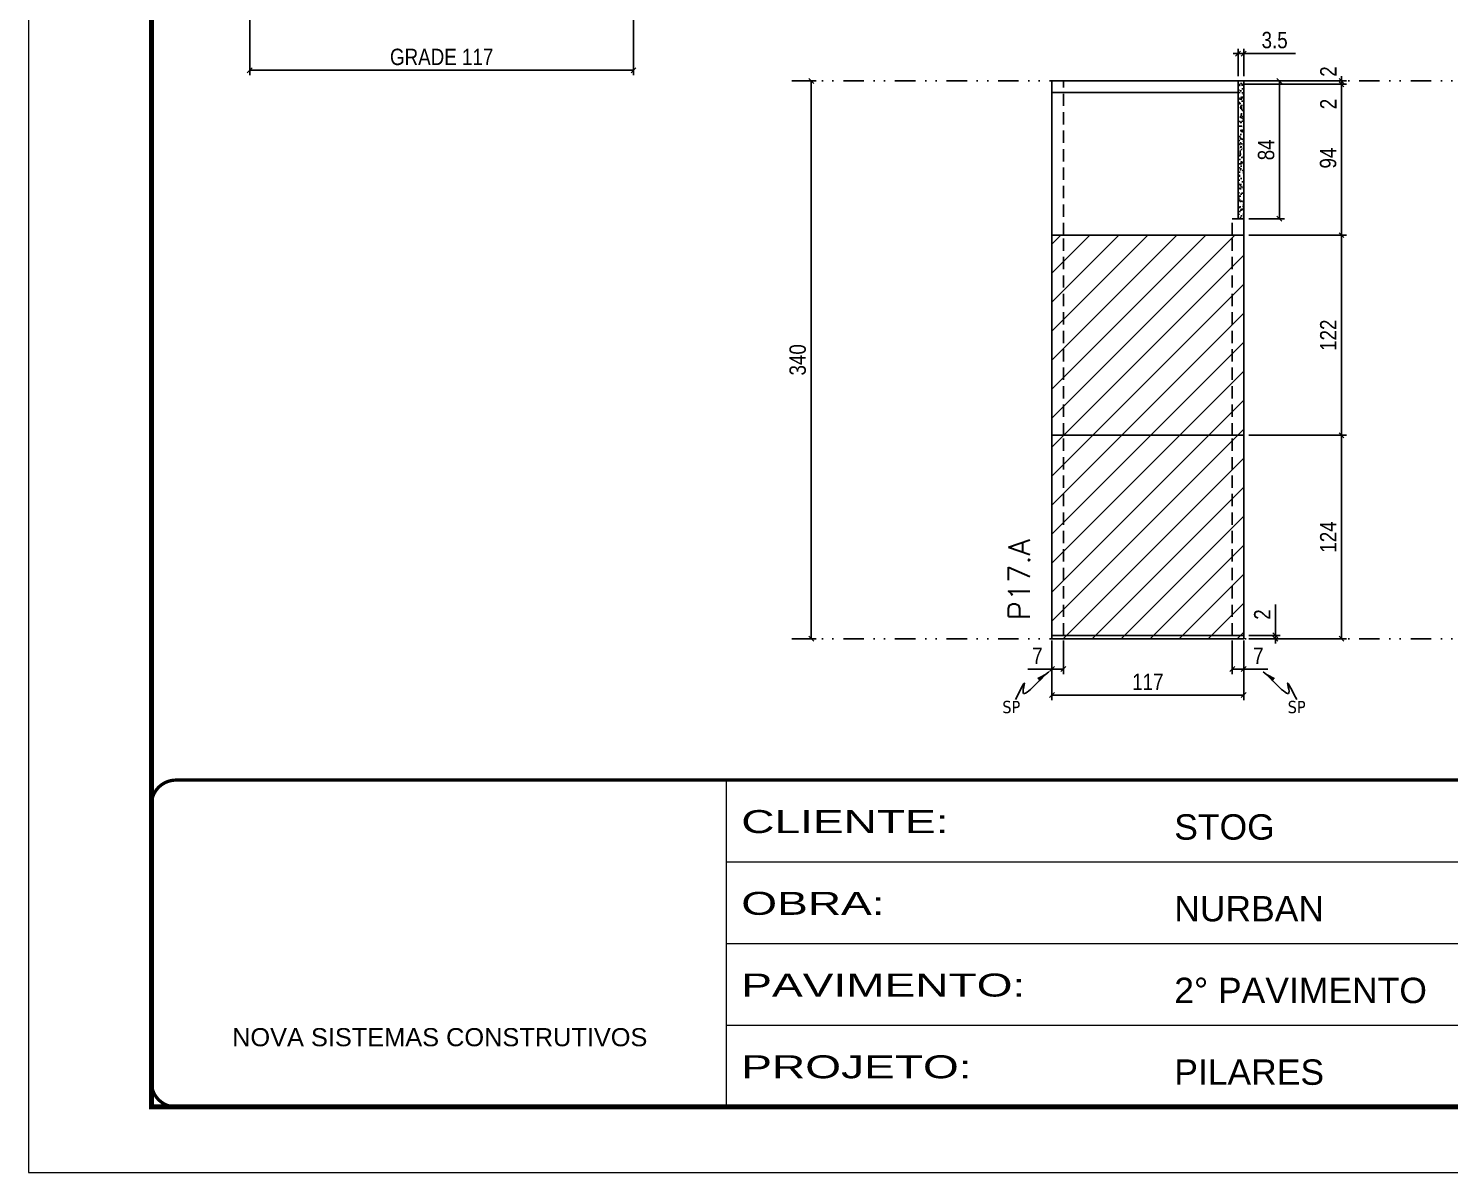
# Model space of a CAD drawing. Extents: x 2201 to 8455, y 252 to 7045.
# Drawn here: x 2201 to 3068, y 252 to 949 of the extents above; entities that cross this region are included whole.
import ezdxf

# ---------------------------------------------------------------- set-up
doc = ezdxf.new("R2010")
doc.units = 0
for name, pattern in [('CONTINUO', [0]), ('DASHED', [0.75, 0.5, -0.25]), ('DIVIDE2', [0.625, 0.25, -0.125, 0, -0.125, 0, -0.125]), ('HIDDEN', [0.375, 0.25, -0.125])]:
    doc.linetypes.add(name, pattern=pattern)
for name, color, linetype in [('COTA', 241, 'Continuous'), ('Cota Seção (2x)', 241, 'Continuous'), ('Nível', 160, 'Continuous'), ('Painéis', 200, 'Continuous'), ('SARR_2.2x7', 40, 'Continuous'), ('Sarrafo de Pressão', 42, 'HIDDEN'), ('texto', 7, 'Continuous')]:
    doc.layers.add(name, color=color, linetype=linetype)
for name, color, linetype, lineweight in [('Folhas', 255, 'Continuous', 9), ('Hachura', 251, 'Continuous', 9), ('SARRAFO DE PRESSAO', 251, 'DASHED', 9), ('Texto Seção', 7, 'Continuous', 15)]:
    doc.layers.add(name, color=color, linetype=linetype, lineweight=lineweight)
doc.styles.add('ARIAL', font='arial.ttf')
doc.styles.add('COTA TECNICA', font='techl___.ttf', dxfattribs={"height": 10})
doc.styles.add('COTA TECNICA 2X', font='techl___.ttf', dxfattribs={"height": 10})
doc.styles.add('COTA TECNICA-50', font='techl___.ttf', dxfattribs={"height": 10})
doc.styles.add('REGUA-120', font='ROMANS.shx', dxfattribs={"height": 15})
doc.styles.get("Standard").update_dxf_attribs({"font": 'arial.ttf'})
doc.styles.add('Tecnologia', font='')
doc.styles.get('Tecnologia').set_extended_font_data('Forgotten Futurist')
doc.dimstyles.new('COTA PAINEL-50', dxfattribs={"dimtxt": 10, "dimasz": 3, "dimexe": 3, "dimexo": 3, "dimgap": 3, "dimtad": 1, "dimdec": 1, "dimzin": 12, "dimdsep": 46, "dimtxsty": 'COTA TECNICA-50', "dimblk1": 'OBLIQUE', "dimblk2": 'OBLIQUE', "dimsah": 1, "dimcen": 0.9, "dimclrd": 4, "dimclre": 4, "dimclrt": 240, "dimadec": 1, "dimazin": 3, "dimtfac": 1, "dimtdec": 1, "dimtmove": 0, "dimatfit": 3, "dimfxl": 1, "dimtolj": 1, "dimtzin": 12, "dimarcsym": 0})
doc.dimstyles.new('PAINEL', dxfattribs={"dimtxt": 10, "dimasz": 3, "dimexe": 3, "dimexo": 3, "dimgap": 3, "dimtad": 1, "dimdec": 1, "dimzin": 12, "dimdsep": 46, "dimtxsty": 'COTA TECNICA', "dimblk1": 'OBLIQUE', "dimblk2": 'OBLIQUE', "dimsah": 1, "dimcen": 0.9, "dimclrd": 4, "dimclre": 4, "dimclrt": 240, "dimadec": 1, "dimazin": 3, "dimtfac": 1, "dimtdec": 1, "dimtmove": 0, "dimatfit": 3, "dimfxl": 1, "dimtolj": 1, "dimtzin": 12, "dimarcsym": 0})
doc.dimstyles.new('SECAO PILAR', dxfattribs={"dimtxt": 10, "dimasz": 3, "dimexe": 3, "dimexo": 3, "dimgap": 3, "dimtad": 1, "dimdec": 1, "dimlfac": 0.5, "dimzin": 12, "dimdsep": 46, "dimtxsty": 'COTA TECNICA 2X', "dimblk1": 'OBLIQUE', "dimblk2": 'OBLIQUE', "dimsah": 1, "dimcen": 0.9, "dimclrd": 256, "dimclre": 256, "dimclrt": 256, "dimadec": 1, "dimazin": 3, "dimtfac": 1, "dimtdec": 1, "dimtmove": 0, "dimatfit": 3, "dimfxl": 1, "dimtolj": 1, "dimtzin": 12, "dimarcsym": 0})
doc.dimstyles.get("Standard").update_dxf_attribs({"dimtxt": 0.18, "dimasz": 0.18, "dimexe": 0.18, "dimexo": 0.0625, "dimgap": 0.09, "dimtad": 0, "dimtih": 1, "dimtoh": 1, "dimdec": 4, "dimzin": 0, "dimdsep": 46, "dimtxsty": 'Standard', "dimcen": 0.09, "dimadec": 0, "dimazin": 0, "dimtfac": 1, "dimtdec": 4, "dimtofl": 0, "dimtmove": 0, "dimatfit": 3, "dimfxl": 1, "dimtolj": 1, "dimtzin": 0, "dimarcsym": 0})

# ---------------------------------------------------------------- blocks, each defined once
blk = doc.blocks.new('9999999999')
at = {"color": 30, "linetype": 'CONTINUO'}
for p, q in [((98564.56, 34230.21), (98564.56, 34429.45)), ((98564.56, 34379.64), (99583.98, 34379.64)), ((98564.56, 34329.83), (99487.98, 34329.83)), ((98564.56, 34280.02), (99487.98, 34280.02))]:
    blk.add_line(p, q, dxfattribs=at)
at = {"color": 30, "linetype": 'CONTINUO', "const_width": 2}
blk.add_lwpolyline([(99583.98, 34230.21), (99583.98, 34414.45, 0.414214), (99568.98, 34429.45), (98228.98, 34429.45, 0.414214), (98213.98, 34414.45), (98213.98, 34245.21, 0.414214), (98228.98, 34230.21), (99583.98, 34230.21)], format="xyb", dxfattribs=at)
at = {"layer": 'Folhas'}
blk.add_lwpolyline([(98138.98, 34190.21), (99623.98, 34190.21), (99623.98, 35240.21), (98138.98, 35240.21)], close=True, dxfattribs=at)
at = {"layer": 'Folhas', "color": 30, "const_width": 3}
blk.add_lwpolyline([(98213.98, 34230.21), (99583.98, 34230.21), (99583.98, 35200.21), (98213.98, 35200.21)], close=True, dxfattribs=at)
at = {"color": 7, "linetype": 'Continuous', "ltscale": 5, "style": 'ARIAL'}
for s, height, p in [('STOG', 15.483, (98837.68, 34393.13)), ('NURBAN', 15.483, (98837.68, 34343.32)), ('2° PAVIMENTO', 15.4829, (98837.68, 34293.51)), ('NOVA SISTEMAS CONSTRUTIVOS', 11.0592, (98263.19, 34267.21)), ('PILARES', 15.483, (98837.68, 34243.7))]:
    blk.add_text(s, height=height, dxfattribs=at).set_placement(p)
at = {"layer": 'Folhas', "color": 7, "style": 'Tecnologia', "width": 1.5}
for s, p in [('CLIENTE:', (98573.65, 34397.17)), ('OBRA:', (98573.65, 34347.31)), ('PAVIMENTO:', (98573.65, 34297.5)), ('PROJETO:', (98573.65, 34247.69))]:
    blk.add_text(s, height=14, dxfattribs=at).set_placement(p)
blk = doc.blocks.new('_Oblique')
at = {"color": 0, "linetype": 'ByBlock', "lineweight": -2}
blk.add_line((-0.5, -0.5), (0.5, 0.5), dxfattribs=at)
blk = doc.blocks.new('*D681')
at = {"layer": 'Cota Seção (2x)', "lineweight": -2, "transparency": 16777216}
for p, q in [((2336.35, 989.7), (2336.35, 920.7)), ((2570.35, 989.7), (2570.35, 920.7)), ((2336.35, 923.7), (2570.35, 923.7))]:
    blk.add_line(p, q, dxfattribs=at)
at = {"layer": 'Defpoints', "color": 0, "transparency": 16777216}
for p in [(2336.35, 992.7), (2570.35, 992.7), (2570.35, 923.7)]:
    blk.add_point(p, dxfattribs=at)
at = {"layer": 'Cota Seção (2x)', "lineweight": -2, "transparency": 16777216, "xscale": 3, "yscale": 3, "zscale": 3, "rotation": 180}
blk.add_blockref('_Oblique', (2336.35, 923.7), dxfattribs=at)
at = {"layer": 'Cota Seção (2x)', "lineweight": -2, "transparency": 16777216, "xscale": 3, "yscale": 3, "zscale": 3}
blk.add_blockref('_Oblique', (2570.35, 923.7), dxfattribs=at)
at = {"layer": 'Cota Seção (2x)', "transparency": 16777216, "insert": (2453.35, 931.8), "char_height": 10, "attachment_point": 5, "style": 'COTA TECNICA 2X'}
blk.add_mtext('\\A1;GRADE 117', dxfattribs=at)
blk = doc.blocks.new('*D591')
at = {"layer": 'COTA', "color": 4, "lineweight": -2, "transparency": 16777216}
for p, q in [((2669.84, 917.2), (2681.7, 917.2)), ((2678.7, 577.2), (2678.7, 917.2)), ((2669.84, 577.2), (2681.7, 577.2))]:
    blk.add_line(p, q, dxfattribs=at)
at = {"layer": 'Defpoints', "color": 0, "transparency": 16777216}
for p in [(2666.84, 917.2), (2678.7, 917.2), (2666.84, 577.2)]:
    blk.add_point(p, dxfattribs=at)
at = {"layer": 'COTA', "color": 4, "lineweight": -2, "transparency": 16777216, "xscale": 3, "yscale": 3, "zscale": 3}
for p, rotation in [((2678.7, 917.2), 90), ((2678.7, 577.2), 270)]:
    blk.add_blockref('_Oblique', p, dxfattribs=dict(at, rotation=rotation))
at = {"layer": 'COTA', "color": 240, "transparency": 16777216, "insert": (2670.48, 747.2), "char_height": 10, "attachment_point": 5, "rotation": 90, "style": 'COTA TECNICA-50'}
blk.add_mtext('\\A1;340', dxfattribs=at)
blk = doc.blocks.new('*D58')
at = {"layer": 'COTA', "color": 4, "lineweight": -2, "transparency": 16777216}
for p, q in [((2825.46, 576.2), (2825.46, 539.84)), ((2942.46, 576.2), (2942.46, 539.84)), ((2942.46, 542.84), (2825.46, 542.84))]:
    blk.add_line(p, q, dxfattribs=at)
at = {"layer": 'Defpoints', "color": 0, "transparency": 16777216}
for p in [(2825.46, 579.2), (2942.46, 579.2), (2825.46, 542.84)]:
    blk.add_point(p, dxfattribs=at)
at = {"layer": 'COTA', "color": 4, "lineweight": -2, "transparency": 16777216, "xscale": 3, "yscale": 3, "zscale": 3, "rotation": 180}
blk.add_blockref('_Oblique', (2825.46, 542.84), dxfattribs=at)
at = {"layer": 'COTA', "color": 4, "lineweight": -2, "transparency": 16777216, "xscale": 3, "yscale": 3, "zscale": 3}
blk.add_blockref('_Oblique', (2942.46, 542.84), dxfattribs=at)
at = {"layer": 'COTA', "color": 240, "transparency": 16777216, "insert": (2883.96, 550.91), "char_height": 10, "attachment_point": 5, "style": 'COTA TECNICA'}
blk.add_mtext('\\A1;117', dxfattribs=at)
blk = doc.blocks.new('*D59')
at = {"layer": 'COTA', "color": 4, "lineweight": -2, "transparency": 16777216}
for p, q in [((2935.46, 576.2), (2935.46, 555.69)), ((2942.46, 574.2), (2942.46, 555.69)), ((2935.46, 558.69), (2942.46, 558.69)), ((2942.46, 558.69), (2957.19, 558.69))]:
    blk.add_line(p, q, dxfattribs=at)
at = {"layer": 'Defpoints', "color": 0, "transparency": 16777216}
for p in [(2935.46, 579.2), (2942.46, 577.2), (2942.46, 558.69)]:
    blk.add_point(p, dxfattribs=at)
at = {"layer": 'COTA', "color": 4, "lineweight": -2, "transparency": 16777216, "xscale": 3, "yscale": 3, "zscale": 3, "rotation": 180}
blk.add_blockref('_Oblique', (2935.46, 558.69), dxfattribs=at)
at = {"layer": 'COTA', "color": 4, "lineweight": -2, "transparency": 16777216, "xscale": 3, "yscale": 3, "zscale": 3}
blk.add_blockref('_Oblique', (2942.46, 558.69), dxfattribs=at)
at = {"layer": 'COTA', "color": 240, "transparency": 16777216, "insert": (2951.33, 566.76), "char_height": 10, "attachment_point": 5, "style": 'COTA TECNICA-50'}
blk.add_mtext('\\A1;7', dxfattribs=at)
blk = doc.blocks.new('*D60')
at = {"layer": 'COTA', "color": 4, "lineweight": -2, "transparency": 16777216}
for p, q in [((2825.46, 574.2), (2825.46, 555.69)), ((2832.46, 576.2), (2832.46, 555.69)), ((2825.46, 558.69), (2810.73, 558.69)), ((2832.46, 558.69), (2825.46, 558.69))]:
    blk.add_line(p, q, dxfattribs=at)
at = {"layer": 'Defpoints', "color": 0, "transparency": 16777216}
for p in [(2825.46, 577.2), (2832.46, 579.2), (2825.46, 558.69)]:
    blk.add_point(p, dxfattribs=at)
at = {"layer": 'COTA', "color": 4, "lineweight": -2, "transparency": 16777216, "xscale": 3, "yscale": 3, "zscale": 3, "rotation": 180}
blk.add_blockref('_Oblique', (2825.46, 558.69), dxfattribs=at)
at = {"layer": 'COTA', "color": 4, "lineweight": -2, "transparency": 16777216, "xscale": 3, "yscale": 3, "zscale": 3}
blk.add_blockref('_Oblique', (2832.46, 558.69), dxfattribs=at)
at = {"layer": 'COTA', "color": 240, "transparency": 16777216, "insert": (2816.6, 566.76), "char_height": 10, "attachment_point": 5, "style": 'COTA TECNICA-50'}
blk.add_mtext('\\A1;7', dxfattribs=at)
blk = doc.blocks.new('*D61')
at = {"layer": 'COTA', "color": 4, "linetype": 'ByBlock', "lineweight": -2, "transparency": 16777216}
for p, q in [((2945.46, 701.2), (3005.03, 701.2)), ((3002.03, 577.2), (3002.03, 701.2)), ((2945.46, 577.2), (3005.03, 577.2))]:
    blk.add_line(p, q, dxfattribs=at)
at = {"layer": 'Defpoints', "color": 0, "linetype": 'ByBlock', "transparency": 16777216}
for p in [(2942.46, 701.2), (3002.03, 701.2), (2942.46, 577.2)]:
    blk.add_point(p, dxfattribs=at)
at = {"layer": 'COTA', "color": 4, "linetype": 'ByBlock', "lineweight": -2, "transparency": 16777216, "xscale": 3, "yscale": 3, "zscale": 3}
for p, rotation in [((3002.03, 701.2), 90), ((3002.03, 577.2), 270)]:
    blk.add_blockref('_Oblique', p, dxfattribs=dict(at, rotation=rotation))
at = {"layer": 'COTA', "color": 240, "linetype": 'ByBlock', "transparency": 16777216, "insert": (2993.96, 639.2), "char_height": 10, "attachment_point": 5, "rotation": 90, "style": 'COTA TECNICA'}
blk.add_mtext('\\A1;124', dxfattribs=at)
blk = doc.blocks.new('*D62')
at = {"layer": 'COTA', "color": 4, "lineweight": -2, "transparency": 16777216}
for p, q in [((2961.72, 579.2), (2961.72, 598)), ((2945.46, 579.2), (2964.72, 579.2)), ((2945.46, 577.2), (2964.72, 577.2)), ((2961.72, 577.2), (2961.72, 579.2)), ((2961.72, 577.2), (2961.72, 574.2))]:
    blk.add_line(p, q, dxfattribs=at)
at = {"layer": 'Defpoints', "color": 0, "transparency": 16777216}
for p in [(2942.46, 579.2), (2942.46, 577.2), (2961.72, 577.2)]:
    blk.add_point(p, dxfattribs=at)
at = {"layer": 'COTA', "color": 4, "lineweight": -2, "transparency": 16777216, "xscale": 3, "yscale": 3, "zscale": 3}
for p, rotation in [((2961.72, 579.2), 270), ((2961.72, 577.2), 90)]:
    blk.add_blockref('_Oblique', p, dxfattribs=dict(at, rotation=rotation))
at = {"layer": 'COTA', "color": 240, "transparency": 16777216, "insert": (2953.72, 591.95), "char_height": 10, "attachment_point": 5, "rotation": 90, "style": 'COTA TECNICA-50'}
blk.add_mtext('\\A1;2', dxfattribs=at)
blk = doc.blocks.new('*D63')
at = {"layer": 'COTA', "color": 4, "linetype": 'ByBlock', "lineweight": -2, "transparency": 16777216}
for p, q in [((2945.46, 701.2), (3005.03, 701.2)), ((3002.03, 577.2), (3002.03, 701.2)), ((2945.46, 577.2), (3005.03, 577.2))]:
    blk.add_line(p, q, dxfattribs=at)
at = {"layer": 'Defpoints', "color": 0, "linetype": 'ByBlock', "transparency": 16777216}
for p in [(2942.46, 701.2), (3002.03, 701.2), (2942.46, 577.2)]:
    blk.add_point(p, dxfattribs=at)
at = {"layer": 'COTA', "color": 4, "linetype": 'ByBlock', "lineweight": -2, "transparency": 16777216, "xscale": 3, "yscale": 3, "zscale": 3}
for p, rotation in [((3002.03, 701.2), 90), ((3002.03, 577.2), 270)]:
    blk.add_blockref('_Oblique', p, dxfattribs=dict(at, rotation=rotation))
at = {"layer": 'COTA', "color": 240, "linetype": 'ByBlock', "transparency": 16777216, "insert": (2993.96, 639.2), "char_height": 10, "attachment_point": 5, "rotation": 90, "style": 'COTA TECNICA'}
blk.add_mtext('\\A1;124', dxfattribs=at)
blk = doc.blocks.new('*D652')
at = {"layer": 'COTA', "color": 4, "lineweight": -2, "transparency": 16777216}
for p, q in [((2945.46, 823.2), (3005.03, 823.2)), ((3002.03, 701.2), (3002.03, 823.2)), ((2945.46, 701.2), (3005.03, 701.2))]:
    blk.add_line(p, q, dxfattribs=at)
at = {"layer": 'Defpoints', "color": 0, "transparency": 16777216}
for p in [(2942.46, 823.2), (3002.03, 823.2), (2942.46, 701.2)]:
    blk.add_point(p, dxfattribs=at)
at = {"layer": 'COTA', "color": 4, "lineweight": -2, "transparency": 16777216, "xscale": 3, "yscale": 3, "zscale": 3}
for p, rotation in [((3002.03, 823.2), 90), ((3002.03, 701.2), 270)]:
    blk.add_blockref('_Oblique', p, dxfattribs=dict(at, rotation=rotation))
at = {"layer": 'COTA', "color": 240, "transparency": 16777216, "insert": (2993.97, 762.2), "char_height": 10, "attachment_point": 5, "rotation": 90, "style": 'COTA TECNICA'}
blk.add_mtext('\\A1;122', dxfattribs=at)
blk = doc.blocks.new('*D653')
at = {"layer": 'COTA', "color": 4, "lineweight": -2, "transparency": 16777216}
for p, q in [((2941.96, 917.2), (3005.03, 917.2)), ((3002.03, 823.2), (3002.03, 917.2)), ((2945.46, 823.2), (3005.03, 823.2))]:
    blk.add_line(p, q, dxfattribs=at)
at = {"layer": 'Defpoints', "color": 0, "transparency": 16777216}
for p in [(2938.96, 917.2), (3002.03, 917.2), (2942.46, 823.2)]:
    blk.add_point(p, dxfattribs=at)
at = {"layer": 'COTA', "color": 4, "lineweight": -2, "transparency": 16777216, "xscale": 3, "yscale": 3, "zscale": 3}
for p, rotation in [((3002.03, 917.2), 90), ((3002.03, 823.2), 270)]:
    blk.add_blockref('_Oblique', p, dxfattribs=dict(at, rotation=rotation))
at = {"layer": 'COTA', "color": 240, "transparency": 16777216, "insert": (2993.93, 870.2), "char_height": 10, "attachment_point": 5, "rotation": 90, "style": 'COTA TECNICA'}
blk.add_mtext('\\A1;94', dxfattribs=at)
blk = doc.blocks.new('*D190')
at = {"layer": 'COTA', "color": 4, "lineweight": -2, "transparency": 16777216}
for p, q in [((3002.03, 917.2), (3002.03, 920.2)), ((2941.96, 917.2), (3005.03, 917.2)), ((2941.96, 915.2), (3005.03, 915.2)), ((3002.03, 917.2), (3002.03, 915.2)), ((3002.03, 915.2), (3002.03, 897.09))]:
    blk.add_line(p, q, dxfattribs=at)
at = {"layer": 'Defpoints', "color": 0, "transparency": 16777216}
for p in [(2938.96, 917.2), (2938.96, 915.2), (3002.03, 915.2)]:
    blk.add_point(p, dxfattribs=at)
at = {"layer": 'COTA', "color": 4, "lineweight": -2, "transparency": 16777216, "xscale": 3, "yscale": 3, "zscale": 3}
for p, rotation in [((3002.03, 917.2), 270), ((3002.03, 915.2), 90)]:
    blk.add_blockref('_Oblique', p, dxfattribs=dict(at, rotation=rotation))
at = {"layer": 'COTA', "color": 240, "transparency": 16777216, "insert": (2994.03, 903.14), "char_height": 10, "attachment_point": 5, "rotation": 90, "style": 'COTA TECNICA'}
blk.add_mtext('\\A1;2', dxfattribs=at)
blk = doc.blocks.new('*D654')
at = {"layer": 'COTA', "color": 4, "lineweight": -2, "transparency": 16777216}
for p, q in [((3002.03, 917.2), (3002.03, 920.2)), ((2941.96, 915.2), (3005.03, 915.2)), ((2943.71, 917.2), (3005.03, 917.2)), ((3002.03, 915.2), (3002.03, 917.2)), ((3002.03, 915.2), (3002.03, 912.2))]:
    blk.add_line(p, q, dxfattribs=at)
at = {"layer": 'Defpoints', "color": 0, "transparency": 16777216}
for p in [(2938.96, 915.2), (2940.71, 917.2), (3002.03, 917.2)]:
    blk.add_point(p, dxfattribs=at)
at = {"layer": 'COTA', "color": 4, "lineweight": -2, "transparency": 16777216, "xscale": 3, "yscale": 3, "zscale": 3}
for p, rotation in [((3002.03, 917.2), 270), ((3002.03, 915.2), 90)]:
    blk.add_blockref('_Oblique', p, dxfattribs=dict(at, rotation=rotation))
at = {"layer": 'COTA', "color": 240, "transparency": 16777216, "insert": (2994.03, 922.95), "char_height": 10, "attachment_point": 5, "rotation": 90, "style": 'COTA TECNICA'}
blk.add_mtext('\\A1;2', dxfattribs=at)
blk = doc.blocks.new('*D655')
at = {"layer": 'COTA', "color": 4, "lineweight": -2, "transparency": 16777216}
for p, q in [((2941.96, 917.2), (2967.21, 917.2)), ((2964.21, 833.2), (2964.21, 917.2)), ((2945.46, 833.2), (2967.21, 833.2))]:
    blk.add_line(p, q, dxfattribs=at)
at = {"layer": 'Defpoints', "color": 0, "transparency": 16777216}
for p in [(2938.96, 917.2), (2964.21, 917.2), (2942.46, 833.2)]:
    blk.add_point(p, dxfattribs=at)
at = {"layer": 'COTA', "color": 4, "lineweight": -2, "transparency": 16777216, "xscale": 3, "yscale": 3, "zscale": 3}
for p, rotation in [((2964.21, 917.2), 90), ((2964.21, 833.2), 270)]:
    blk.add_blockref('_Oblique', p, dxfattribs=dict(at, rotation=rotation))
at = {"layer": 'COTA', "color": 240, "transparency": 16777216, "insert": (2956.11, 875.2), "char_height": 10, "attachment_point": 5, "rotation": 90, "style": 'COTA TECNICA'}
blk.add_mtext('\\A1;84', dxfattribs=at)
blk = doc.blocks.new('*D656')
at = {"layer": 'COTA', "color": 4, "lineweight": -2, "transparency": 16777216}
for p, q in [((2938.96, 920.2), (2938.96, 936.84)), ((2942.46, 920.2), (2942.46, 936.84)), ((2938.96, 933.84), (2935.96, 933.84)), ((2938.96, 933.84), (2942.46, 933.84)), ((2942.46, 933.84), (2974.07, 933.84))]:
    blk.add_line(p, q, dxfattribs=at)
at = {"layer": 'Defpoints', "color": 0, "transparency": 16777216}
for p in [(2942.46, 933.84), (2938.96, 917.2), (2942.46, 917.2)]:
    blk.add_point(p, dxfattribs=at)
at = {"layer": 'COTA', "color": 4, "lineweight": -2, "transparency": 16777216, "xscale": 3, "yscale": 3, "zscale": 3}
blk.add_blockref('_Oblique', (2938.96, 933.84), dxfattribs=at)
at = {"layer": 'COTA', "color": 4, "lineweight": -2, "transparency": 16777216, "xscale": 3, "yscale": 3, "zscale": 3, "rotation": 180}
blk.add_blockref('_Oblique', (2942.46, 933.84), dxfattribs=at)
at = {"layer": 'COTA', "color": 240, "transparency": 16777216, "insert": (2961.27, 942.06), "char_height": 10, "attachment_point": 5, "style": 'COTA TECNICA'}
blk.add_mtext('\\A1;3.5', dxfattribs=at)

msp = doc.modelspace()

# ---------------------------------------------------------------- hatches: boundary and pattern name
at = {"layer": 'COTA', "linetype": 'ByBlock'}
h = msp.add_hatch(dxfattribs=at)
h.set_pattern_fill('AR-CONC', color=256, scale=0.03)
h.set_pattern_definition([(50, (-167614.649, -105459.8634), (5.46554007, -0.47817257), [0.5715, -6.2865]), (355, (-167614.649, -105459.8634), (-1.05730264, 5.73170536), [0.4572, -5.02921753]), (100.4514447, (-167614.1936, -105459.903), (4.40823741, 5.25353256), [0.48570026, -5.34270734]), (46.1842, (-167614.649, -105458.3394), (8.13237123, -1.26126984), [0.85725, -9.42975]), (96.6355576, (-167613.971, -105458.4445), (7.12212402, 7.42278374), [0.7285507, -8.01406824]), (351.184151, (-167614.649, -105458.339), (7.12212402, 7.42278374), [0.685799, -7.54379196]), (21, (-167613.887, -105458.7204), (4.54843174, -3.06795595), [0.5715, -6.2865]), (326, (-167613.887, -105458.7204), (1.85406085, 5.52563898), [0.4572, -5.0292]), (71.451445, (-167613.508, -105458.976), (6.40249258, 2.45768307), [0.48570026, -5.34269813]), (37.5, (-167614.649, -105459.8634), (0.092658098, 2.536651166), [0, -4.96824, 0, -5.1054, 0, -5.04825]), (7.5, (-167614.649, -105459.8634), (2.004589875, 3.005417245), [0, -2.91084, 0, -4.85394, 0, -1.92405]), (327.5, (-167616.3483, -105459.8634), (4.067717855, -0.17186232), [0, -1.905, 0, -5.9436, 0, -7.8867]), (317.5, (-167617.1103, -105459.8634), (4.44387544, 0.76279473), [0, -2.4765, 0, -3.94716, 0, -5.6007])])
h.paths.add_polyline_path([(2942.46, 917.2), (2938.96, 917.2), (2938.96, 833.2), (2942.46, 833.2)])
at = {"layer": 'Hachura', "linetype": 'ByBlock'}
h = msp.add_hatch(dxfattribs=at)
h.set_pattern_fill('ANSI31', color=256, scale=100)
h.set_pattern_definition([(45, (-114324.664, -34414.075), (-8.8388348, 8.8388348), [])])
h.paths.add_polyline_path([(2942.46, 577.2), (2942.46, 823.2), (2825.46, 823.2), (2825.46, 577.2)])

# ---------------------------------------------------------------- linework, layer by layer
at = {"layer": 'COTA', "linetype": 'ByBlock'}
for p in [(2938.96, 917.2), (2942.46, 833.2)]:
    msp.add_line(p, (2942.46, 917.2), dxfattribs=at)
at = {"layer": 'Nível', "color": 4, "linetype": 'DIVIDE2', "ltscale": 50}
for p, q in [((2666.84, 917.2), (3646.37, 917.2)), ((2666.84, 577.2), (3646.37, 577.2))]:
    msp.add_line(p, q, dxfattribs=at)
at = {"layer": 'Painéis'}
for p, q in [((2938.96, 917.2), (2825.46, 917.2)), ((2825.46, 765.2), (2825.46, 917.2)), ((2938.96, 907.2), (2938.96, 917.2)), ((2938.96, 907.2), (2938.96, 907.2)), ((2938.96, 907.2), (2938.96, 833.2)), ((2942.46, 833.2), (2938.96, 833.2)), ((2942.46, 833.2), (2942.46, 765.2)), ((2942.46, 823.2), (2825.46, 823.2)), ((2825.46, 701.2), (2825.46, 765.2)), ((2942.46, 765.2), (2942.46, 701.2)), ((2825.46, 701.2), (2942.46, 701.2)), ((2825.46, 579.2), (2825.46, 701.2)), ((2942.46, 701.2), (2825.46, 701.2)), ((2942.46, 701.2), (2942.46, 579.2)), ((2942.46, 579.2), (2825.46, 579.2))]:
    msp.add_line(p, q, dxfattribs=at)
msp.add_lwpolyline([(2825.46, 577.2), (2942.46, 577.2), (2942.46, 579.2), (2825.46, 579.2)], close=True, dxfattribs=at)
at = {"layer": 'SARR_2.2x7'}
msp.add_line((2938.96, 910.2), (2825.46, 910.2), dxfattribs=at)
at = {"layer": 'Sarrafo de Pressão', "ltscale": 30}
for p, q in [((2832.46, 823.2), (2832.46, 917.2)), ((2935.46, 823.2), (2935.46, 833.2)), ((2935.46, 833.2), (2938.96, 833.2)), ((2832.46, 701.2), (2832.46, 823.2)), ((2935.46, 701.2), (2935.46, 823.2)), ((2832.46, 579.2), (2832.46, 701.2)), ((2935.46, 579.2), (2935.46, 701.2))]:
    msp.add_line(p, q, dxfattribs=at)

# ---------------------------------------------------------------- block references
at = {"layer": 'SARRAFO DE PRESSAO', "color": 6, "linetype": 'ByBlock'}
msp.add_blockref('9999999999', (-95937.61, -33938.42), dxfattribs=at)

# ---------------------------------------------------------------- texts
at = {"layer": 'texto', "color": 0, "char_height": 7.5, "attachment_point": 5}
for insert in [(2800.69, 535.52), (2974.71, 535.52)]:
    msp.add_mtext('{\\fTahoma|b0|i0|c0|p34;\\C4;SP}', dxfattribs=dict(at, insert=insert))
at = {"layer": 'Texto Seção', "insert": (2811.99, 588.45), "char_height": 13, "width": 285.3299, "attachment_point": 7, "rotation": 90, "style": 'REGUA-120'}
msp.add_mtext('P17.A', dxfattribs=at)

# ---------------------------------------------------------------- dimensions: what is measured, and where the dimension line sits
at = {"layer": 'COTA'}
for base, p1, p2, dimstyle, picture, middle in [((2942.46, 933.84), (2938.96, 917.2), (2942.46, 917.2), 'PAINEL', '*D656', (2961.27, 942.06)), ((2942.46, 558.69), (2935.46, 579.2), (2942.46, 577.2), 'COTA PAINEL-50', '*D59', (2951.33, 566.76))]:
    dim = msp.add_linear_dim(base=base, p1=p1, p2=p2, dimstyle=dimstyle, dxfattribs=at)
    dim.commit()
    dim.dimension.update_dxf_attribs({"geometry": picture, "text_midpoint": middle})
for base, p1, p2, angle, dimstyle, picture, middle in [((2678.7, 917.2), (2666.84, 577.2), (2666.84, 917.2), 90, 'COTA PAINEL-50', '*D591', (2670.48, 747.2)), ((2964.21, 917.2), (2942.46, 833.2), (2938.96, 917.2), 90, 'PAINEL', '*D655', (2956.11, 875.2)), ((3002.03, 823.2), (2942.46, 701.2), (2942.46, 823.2), 90, 'PAINEL', '*D652', (2993.97, 762.2)), ((2825.46, 558.69), (2832.46, 579.2), (2825.46, 577.2), 180, 'COTA PAINEL-50', '*D60', (2816.6, 566.76))]:
    dim = msp.add_linear_dim(base=base, p1=p1, p2=p2, angle=angle, dimstyle=dimstyle, dxfattribs=at)
    dim.commit()
    dim.dimension.update_dxf_attribs({"geometry": picture, "text_midpoint": middle})
dim = msp.add_linear_dim(base=(3002.03, 917.2), p1=(2938.96, 915.2), p2=(2940.71, 917.2), angle=90, dimstyle='PAINEL', override={"dimtmove": 1}, dxfattribs=at)
dim.commit()
dim.dimension.update_dxf_attribs({"geometry": '*D654', "text_midpoint": (3002.03, 922.95), "dimtype": 160})
for base, p1, p2, dimstyle, picture, middle in [((3002.03, 915.2), (2938.96, 917.2), (2938.96, 915.2), 'PAINEL', '*D190', (3002.03, 903.14)), ((2961.72, 577.2), (2942.46, 579.2), (2942.46, 577.2), 'COTA PAINEL-50', '*D62', (2961.72, 591.95))]:
    dim = msp.add_linear_dim(base=base, p1=p1, p2=p2, angle=90, dimstyle=dimstyle, dxfattribs=at)
    dim.commit()
    dim.dimension.update_dxf_attribs({"geometry": picture, "text_midpoint": middle, "dimtype": 160})
for base, p1, p2, angle, override, picture, middle in [((3002.03, 917.2), (2942.46, 823.2), (2938.96, 917.2), 90, {"dimtmove": 1}, '*D653', (2993.93, 870.2)), ((2825.46, 542.84), (2942.46, 579.2), (2825.46, 579.2), 180, {"dimarcsym": 2}, '*D58', (2883.96, 550.91))]:
    dim = msp.add_linear_dim(base=base, p1=p1, p2=p2, angle=angle, dimstyle='PAINEL', override=override, dxfattribs=at)
    dim.commit()
    dim.dimension.update_dxf_attribs({"geometry": picture, "text_midpoint": middle})
at = {"layer": 'COTA', "linetype": 'ByBlock'}
for picture in ['*D61', '*D63']:
    dim = msp.add_aligned_dim(p1=(2942.46, 577.2), p2=(2942.46, 701.2), distance=-59.57, dimstyle='PAINEL', dxfattribs=at)
    dim.commit()
    dim.dimension.update_dxf_attribs({"geometry": picture, "text_midpoint": (2993.96, 639.2)})
at = {"layer": 'Cota Seção (2x)', "color": 241}
dim = msp.add_linear_dim(base=(2570.35, 923.7), p1=(2336.35, 992.7), p2=(2570.35, 992.7), text='GRADE <>', dimstyle='SECAO PILAR', dxfattribs=at)
dim.commit()
dim.dimension.update_dxf_attribs({"geometry": '*D681', "text_midpoint": (2453.35, 931.8)})

# ---------------------------------------------------------------- leaders
at = {"layer": 'COTA', "path_type": 1}
for points in [[(2823.63, 557.02), (2807.85, 545.18), (2808.77, 549.99), (2803.22, 540.21)], [(2954.29, 557.02), (2970.08, 545.18), (2969.15, 549.99), (2974.71, 540.21)]]:
    msp.add_leader(points, dimstyle='Standard', override={"dimasz": 8}, dxfattribs=at)

doc.saveas('drawing.dxf')
